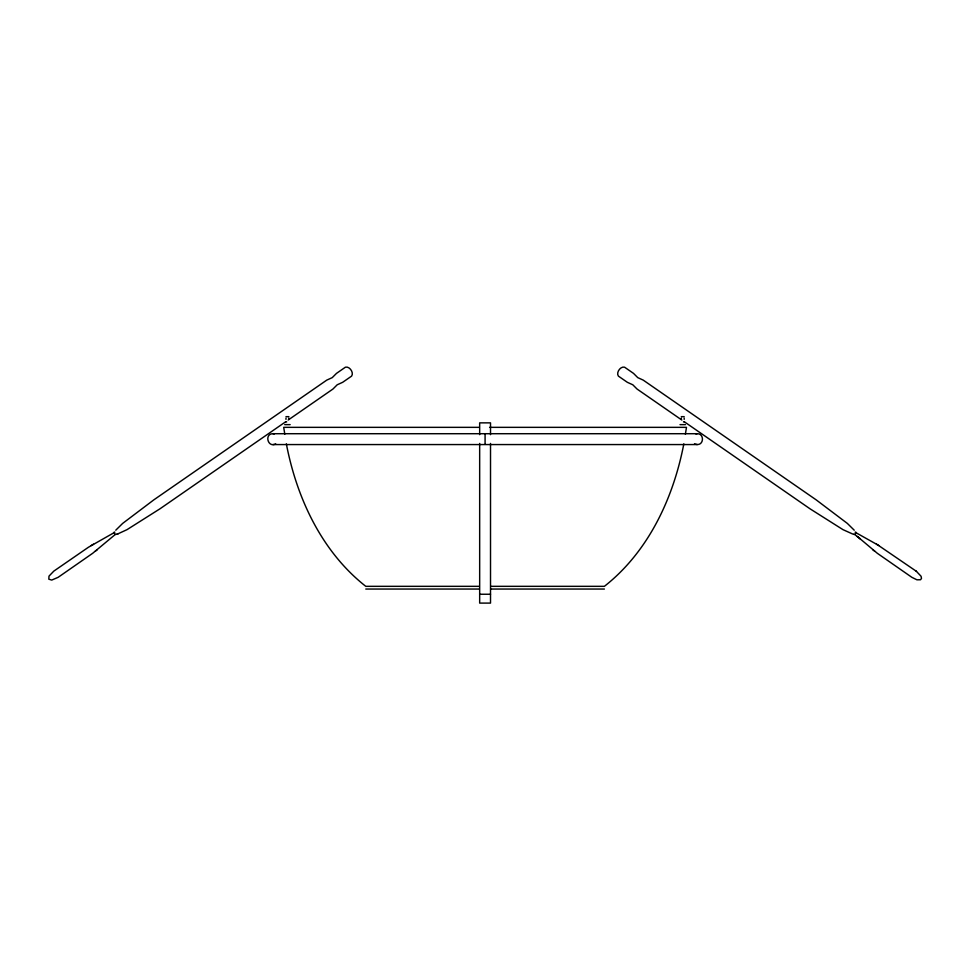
<?xml version="1.0" encoding="UTF-8"?>
<svg xmlns="http://www.w3.org/2000/svg" width="970" height="970" viewBox="0 0 970 970"><rect width="100%" height="100%" fill="white"/><g stroke="black" fill="none" stroke-linecap="round" stroke-linejoin="round"><path stroke-width="1.45" d="M685.378 434.208L686.481 427.346L489.595 427.346M683.838 443.823C673.447 497.937 648.494 551.675 604.395 586.329L490.941 586.329M115.769 530.202L122.644 523.424L153.818 499.865L326.769 380.119L332.237 377.633L336.493 373.377L345.405 367.206C349.515 365.981 354.171 372.71 351.589 376.13L342.665 382.301L337.196 384.787L332.94 389.043L288.151 420.046M113.405 533.063L88.476 547.225L53.835 571.112L48.997 576.131L48.815 579.175L51.725 580.084L58.139 577.32L92.671 553.3L114.702 534.943M95.23 551.312L96.03 550.657M96.503 550.281L97.279 549.65M285.665 421.78L160.001 508.789L126.973 529.681L117.952 533.827M91.228 545.54L92.126 545.007M92.635 544.703L93.508 544.194M275.686 443.836C267.914 448.322 263.998 433.711 272.97 433.711L697.212 433.711C704.171 433.445 704.171 444.83 697.212 444.563L272.97 444.563M117.055 534.13L118.207 533.73M695.805 433.893L697.212 433.711M285.98 416.663L288.89 416.663M681.292 416.663L684.189 416.663M285.98 421.914L286.708 421.914M683.462 421.914L684.189 421.914M284.719 424.63L290.151 424.63M680.031 424.63L685.451 424.63M479.253 427.346L283.701 427.346L284.804 434.208M479.241 586.329L365.775 586.329C321.688 551.675 296.723 497.937 286.344 443.823M365.775 589.045L479.301 589.045M490.868 589.045L604.395 589.045M479.665 594.246L490.517 594.246M697.212 444.563L694.496 443.836M272.97 433.711L274.377 433.893M684.335 421.78L809.998 508.789L843.027 529.681L852.945 534.13M877.365 544.703L856.595 533.063M877.874 545.007L916.504 571.391M876.492 544.194L878.771 545.54M681.849 420.046L637.06 389.043L632.804 384.787L627.335 382.301L618.411 376.13C615.829 372.71 620.485 365.981 624.595 367.206L633.507 373.377L637.763 377.633L643.231 380.119L816.182 499.865L847.356 523.424L854.23 530.202M855.297 534.943L860.123 538.786L857.25 536.471L857.735 536.871M859.553 538.326L877.329 553.3L911.861 577.32L916.929 579.805L920.554 579.757L921.5 578.375L921.063 576.253L916.165 571.112M872.721 549.65L873.497 550.281M873.97 550.657L874.77 551.312M684.189 418.07L684.189 419.379M681.292 418.07L681.292 419.379M490.517 434.645L490.517 422.859L479.665 422.859L479.665 434.645M490.517 443.435L490.517 603.097L479.665 603.097L479.665 443.435M485.085 433.893L485.085 444.381M288.89 418.07L288.89 419.379M285.98 418.07L285.98 419.379M116.048 533.876A1.455 0.679 55.3 0 1 114.739 533.985M114.169 533.039A1.455 0.679 55.3 0 1 114.872 532.19M855.128 532.19A1.455 0.679 -55.3 0 1 855.831 533.039M855.261 533.985A1.455 0.679 -55.3 0 1 853.952 533.876"/></g></svg>
